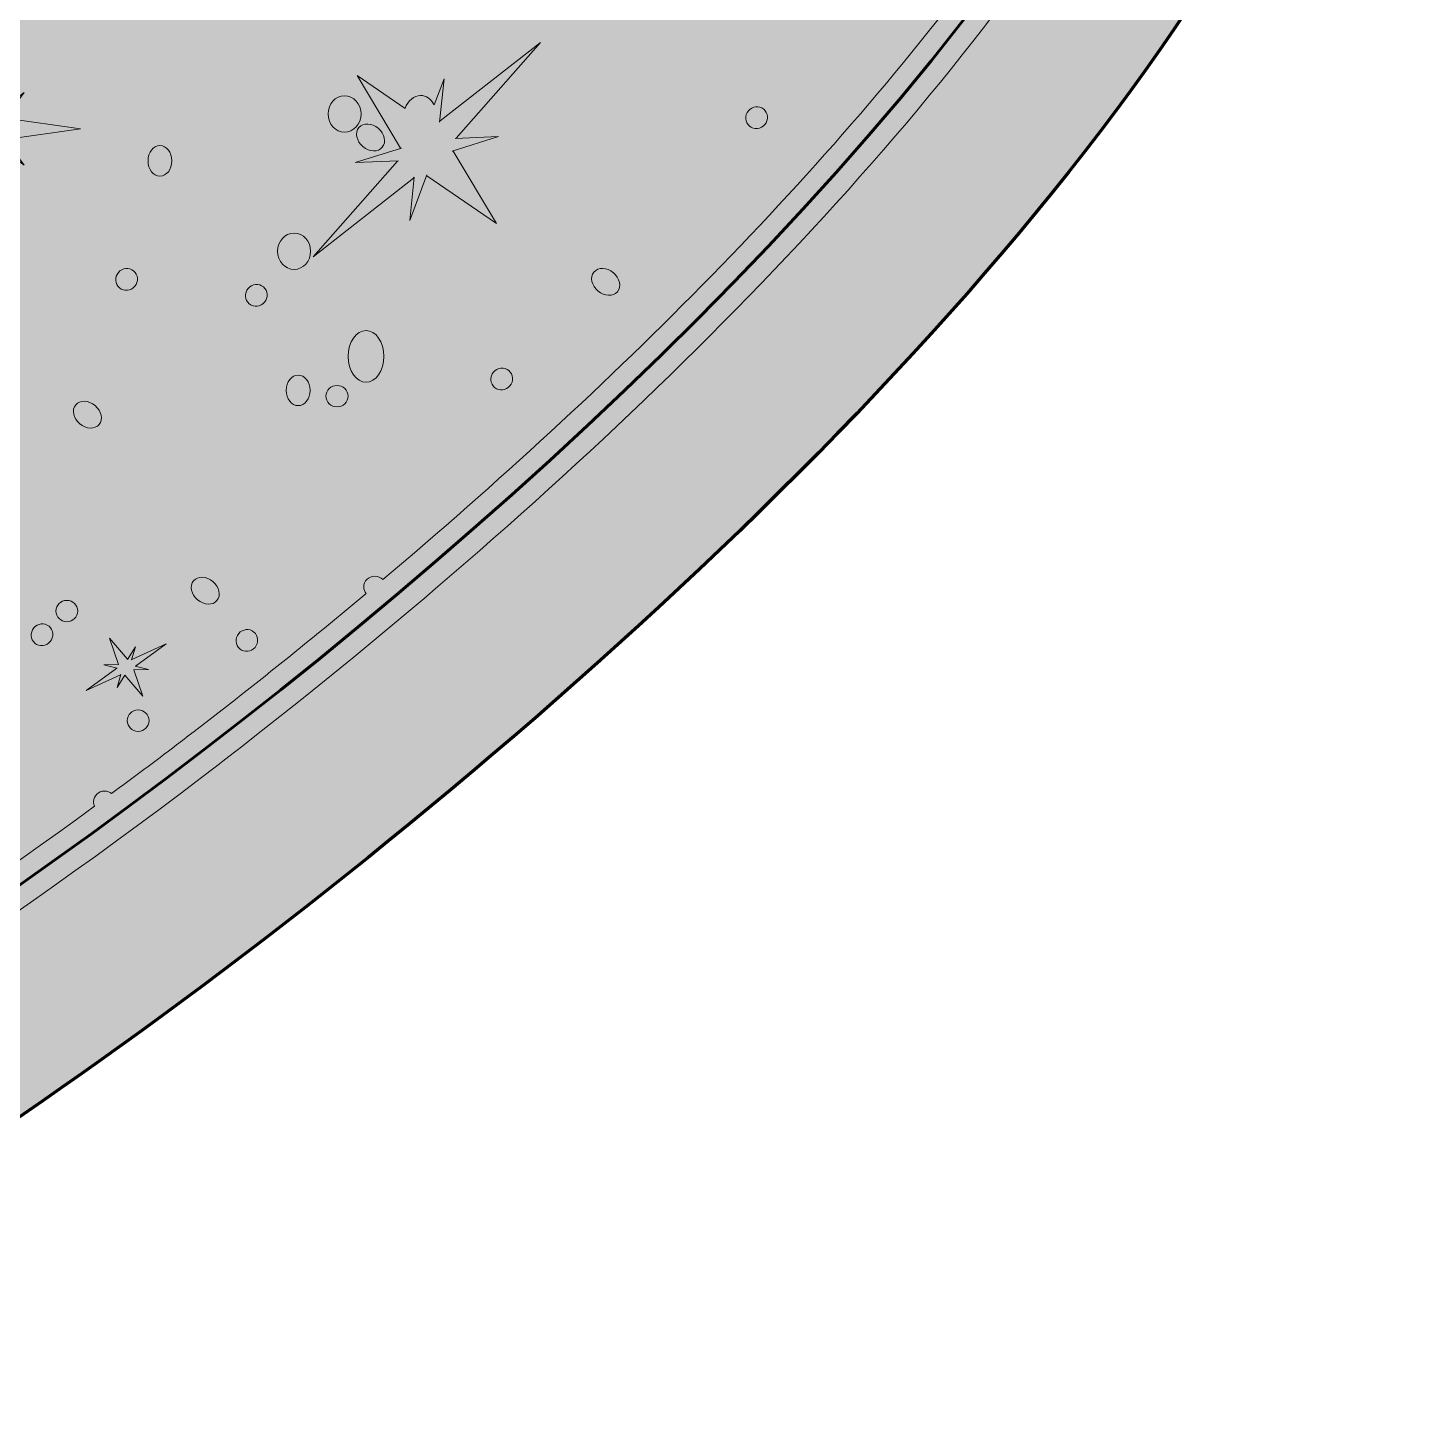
# Model space of a CAD drawing. Header units: millimetres. Extents: x 2.1 to 56, y 0.5 to 70.6.
# Drawn here: x 36.51 to 56.03, y 0.5 to 19.95 of the extents above; entities that cross this region are included whole.
import ezdxf

# ---------------------------------------------------------------- set-up
doc = ezdxf.new("R2010")
doc.units = ezdxf.units.MM

msp = doc.modelspace()

# ---------------------------------------------------------------- hatches: boundary and pattern name
at = {"true_color": 0x000000, "transparency": 33554687}
h = msp.add_hatch(color=18, dxfattribs=at)
edge = h.paths.add_edge_path(flags=0)
edge.add_spline(control_points=[(2.18, 58.849), (2.121, 62.163), (15.096, 70.58), (29.023, 70.516), (41.935, 70.457), (56.015, 62.173), (56, 58.849), (55.929, 43.515), (56.034, 43.399), (55.624, 27.611), (55.341, 16.727), (31.99, 0.499), (29.023, 0.889), (25.602, 1.338), (2.776, 14.306), (2.557, 29.116), (2.372, 41.574), (2.358, 48.941), (2.18, 58.849)], knot_values=[0, 0, 0, 0, 1, 1, 1, 2, 2, 2, 3, 3, 3, 4, 4, 4, 5, 5, 5, 6, 6, 6, 6], degree=3, periodic=1)
at = {"true_color": 0xffffff, "transparency": 33554687}
h = msp.add_hatch(color=7, dxfattribs=at)
edge = h.paths.add_edge_path(flags=0)
edge.add_spline(control_points=[(35.521, 18.087), (35.553, 18.023), (35.551, 17.953), (35.511, 17.905), (35.451, 17.835), (35.33, 17.839), (35.239, 17.916), (35.148, 17.992), (35.123, 18.111), (35.183, 18.182), (35.242, 18.252), (35.364, 18.248), (35.454, 18.172), (35.475, 18.154), (35.493, 18.134), (35.507, 18.113), (35.507, 18.113), (35.716, 18.392), (35.716, 18.392), (35.716, 18.392), (35.708, 18.387), (35.708, 18.387), (35.708, 18.387), (34.651, 18.537), (34.651, 18.537), (34.651, 18.537), (35.708, 18.687), (35.708, 18.687), (35.708, 18.687), (35.716, 18.681), (35.716, 18.681), (35.716, 18.681), (35.443, 19.045), (35.443, 19.045), (35.443, 19.045), (35.807, 18.772), (35.807, 18.772), (35.807, 18.772), (35.801, 18.781), (35.801, 18.781), (35.801, 18.781), (35.951, 19.837), (35.951, 19.837), (35.951, 19.837), (36.101, 18.781), (36.101, 18.781), (36.101, 18.781), (36.096, 18.772), (36.096, 18.772), (36.096, 18.772), (36.46, 19.045), (36.46, 19.045), (36.46, 19.045), (36.186, 18.681), (36.186, 18.681), (36.186, 18.681), (36.195, 18.687), (36.195, 18.687), (36.195, 18.687), (37.251, 18.537), (37.251, 18.537), (37.251, 18.537), (36.195, 18.387), (36.195, 18.387), (36.195, 18.387), (36.186, 18.392), (36.186, 18.392), (36.186, 18.392), (36.46, 18.029), (36.46, 18.029), (36.46, 18.029), (36.096, 18.302), (36.096, 18.302), (36.096, 18.302), (36.101, 18.293), (36.101, 18.293), (36.101, 18.293), (35.951, 17.237), (35.951, 17.237), (35.951, 17.237), (35.801, 18.293), (35.801, 18.293), (35.801, 18.293), (35.807, 18.302), (35.807, 18.302), (35.807, 18.302), (35.521, 18.087), (35.521, 18.087)], knot_values=[0, 0, 0, 0, 1, 1, 1, 2, 2, 2, 3, 3, 3, 4, 4, 4, 5, 5, 5, 6, 6, 6, 7, 7, 7, 8, 8, 8, 9, 9, 9, 10, 10, 10, 11, 11, 11, 12, 12, 12, 13, 13, 13, 14, 14, 14, 15, 15, 15, 16, 16, 16, 17, 17, 17, 18, 18, 18, 19, 19, 19, 20, 20, 20, 21, 21, 21, 22, 22, 22, 23, 23, 23, 24, 24, 24, 25, 25, 25, 26, 26, 26, 27, 27, 27, 28, 28, 28, 29, 29, 29, 29], degree=3, periodic=1)
h = msp.add_hatch(color=7, dxfattribs=at)
edge = h.paths.add_edge_path(flags=0)
edge.add_spline(control_points=[(42.21, 18.875), (42.21, 18.875), (42.347, 19.238), (42.347, 19.238), (42.347, 19.238), (42.285, 18.632), (42.285, 18.632), (42.285, 18.632), (42.292, 18.647), (42.292, 18.647), (42.292, 18.647), (43.7, 19.748), (43.7, 19.748), (43.7, 19.748), (42.518, 18.407), (42.518, 18.407), (42.518, 18.407), (42.503, 18.401), (42.503, 18.401), (42.503, 18.401), (43.111, 18.427), (43.111, 18.427), (43.111, 18.427), (42.46, 18.225), (42.46, 18.225), (42.46, 18.225), (42.473, 18.224), (42.473, 18.224), (42.473, 18.224), (43.084, 17.208), (43.084, 17.208), (43.084, 17.208), (42.105, 17.877), (42.105, 17.877), (42.105, 17.877), (42.105, 17.89), (42.105, 17.89), (42.105, 17.89), (41.865, 17.252), (41.865, 17.252), (41.865, 17.252), (41.926, 17.858), (41.926, 17.858), (41.926, 17.858), (41.92, 17.844), (41.92, 17.844), (41.92, 17.844), (40.512, 16.742), (40.512, 16.742), (40.512, 16.742), (41.694, 18.083), (41.694, 18.083), (41.694, 18.083), (41.709, 18.089), (41.709, 18.089), (41.709, 18.089), (41.1, 18.063), (41.1, 18.063), (41.1, 18.063), (41.752, 18.265), (41.752, 18.265), (41.752, 18.265), (41.738, 18.266), (41.738, 18.266), (41.738, 18.266), (41.128, 19.283), (41.128, 19.283), (41.128, 19.283), (41.8, 18.823), (41.8, 18.823), (41.843, 18.932), (41.924, 19.005), (42.017, 19.005), (42.095, 19.005), (42.164, 18.955), (42.21, 18.875)], knot_values=[0, 0, 0, 0, 1, 1, 1, 2, 2, 2, 3, 3, 3, 4, 4, 4, 5, 5, 5, 6, 6, 6, 7, 7, 7, 8, 8, 8, 9, 9, 9, 10, 10, 10, 11, 11, 11, 12, 12, 12, 13, 13, 13, 14, 14, 14, 15, 15, 15, 16, 16, 16, 17, 17, 17, 18, 18, 18, 19, 19, 19, 20, 20, 20, 21, 21, 21, 22, 22, 22, 23, 23, 23, 24, 24, 24, 25, 25, 25, 25], degree=3, periodic=1)
h = msp.add_hatch(color=7, dxfattribs=at)
edge = h.paths.add_edge_path(flags=0)
edge.add_spline(control_points=[(40.951, 18.999), (41.079, 18.999), (41.183, 18.885), (41.183, 18.745), (41.183, 18.605), (41.079, 18.491), (40.951, 18.491), (40.824, 18.491), (40.72, 18.605), (40.72, 18.745), (40.72, 18.885), (40.824, 18.999), (40.951, 18.999)], knot_values=[0, 0, 0, 0, 1, 1, 1, 2, 2, 2, 3, 3, 3, 4, 4, 4, 4], degree=3, periodic=1)
h = msp.add_hatch(color=7, dxfattribs=at)
edge = h.paths.add_edge_path(flags=0)
edge.add_spline(control_points=[(46.615, 18.79), (46.669, 18.856), (46.765, 18.865), (46.829, 18.812), (46.892, 18.759), (46.899, 18.663), (46.844, 18.597), (46.789, 18.532), (46.693, 18.522), (46.63, 18.576), (46.567, 18.629), (46.56, 18.725), (46.615, 18.79)], knot_values=[0, 0, 0, 0, 1, 1, 1, 2, 2, 2, 3, 3, 3, 4, 4, 4, 4], degree=3, periodic=1)
h = msp.add_hatch(color=7, dxfattribs=at)
edge = h.paths.add_edge_path(flags=0)
edge.add_spline(control_points=[(41.153, 18.554), (41.212, 18.625), (41.334, 18.62), (41.425, 18.544), (41.515, 18.468), (41.54, 18.348), (41.481, 18.278), (41.422, 18.207), (41.3, 18.212), (41.209, 18.288), (41.119, 18.364), (41.093, 18.483), (41.153, 18.554)], knot_values=[0, 0, 0, 0, 1, 1, 1, 2, 2, 2, 3, 3, 3, 4, 4, 4, 4], degree=3, periodic=1)
h = msp.add_hatch(color=7, dxfattribs=at)
edge = h.paths.add_edge_path(flags=0)
edge.add_spline(control_points=[(38.363, 18.302), (38.455, 18.302), (38.53, 18.206), (38.53, 18.087), (38.53, 17.969), (38.455, 17.873), (38.363, 17.873), (38.271, 17.873), (38.196, 17.969), (38.196, 18.087), (38.196, 18.206), (38.271, 18.302), (38.363, 18.302)], knot_values=[0, 0, 0, 0, 1, 1, 1, 2, 2, 2, 3, 3, 3, 4, 4, 4, 4], degree=3, periodic=1)
h = msp.add_hatch(color=7, dxfattribs=at)
edge = h.paths.add_edge_path(flags=0)
edge.add_spline(control_points=[(40.244, 17.074), (40.372, 17.074), (40.476, 16.96), (40.476, 16.82), (40.476, 16.68), (40.372, 16.566), (40.244, 16.566), (40.116, 16.566), (40.012, 16.68), (40.012, 16.82), (40.012, 16.96), (40.116, 17.074), (40.244, 17.074)], knot_values=[0, 0, 0, 0, 1, 1, 1, 2, 2, 2, 3, 3, 3, 4, 4, 4, 4], degree=3, periodic=1)
h = msp.add_hatch(color=7, dxfattribs=at)
edge = h.paths.add_edge_path(flags=0)
edge.add_spline(control_points=[(37.78, 16.522), (37.835, 16.588), (37.931, 16.597), (37.994, 16.544), (38.058, 16.491), (38.065, 16.394), (38.01, 16.329), (37.955, 16.264), (37.859, 16.254), (37.796, 16.308), (37.732, 16.361), (37.725, 16.457), (37.78, 16.522)], knot_values=[0, 0, 0, 0, 1, 1, 1, 2, 2, 2, 3, 3, 3, 4, 4, 4, 4], degree=3, periodic=1)
h = msp.add_hatch(color=7, dxfattribs=at)
edge = h.paths.add_edge_path(flags=0)
edge.add_spline(control_points=[(44.449, 16.529), (44.508, 16.6), (44.63, 16.595), (44.721, 16.519), (44.811, 16.443), (44.837, 16.324), (44.777, 16.253), (44.718, 16.182), (44.596, 16.187), (44.505, 16.263), (44.415, 16.339), (44.389, 16.458), (44.449, 16.529)], knot_values=[0, 0, 0, 0, 1, 1, 1, 2, 2, 2, 3, 3, 3, 4, 4, 4, 4], degree=3, periodic=1)
h = msp.add_hatch(color=7, dxfattribs=at)
edge = h.paths.add_edge_path(flags=0)
edge.add_spline(control_points=[(39.6, 16.298), (39.655, 16.363), (39.751, 16.373), (39.814, 16.32), (39.878, 16.267), (39.884, 16.17), (39.83, 16.105), (39.775, 16.04), (39.679, 16.03), (39.615, 16.083), (39.552, 16.137), (39.545, 16.233), (39.6, 16.298)], knot_values=[0, 0, 0, 0, 1, 1, 1, 2, 2, 2, 3, 3, 3, 4, 4, 4, 4], degree=3, periodic=1)
h = msp.add_hatch(color=7, dxfattribs=at)
edge = h.paths.add_edge_path(flags=0)
edge.add_spline(control_points=[(41.253, 15.709), (41.391, 15.709), (41.503, 15.547), (41.503, 15.346), (41.503, 15.146), (41.391, 14.983), (41.253, 14.983), (41.114, 14.983), (41.002, 15.146), (41.002, 15.346), (41.002, 15.547), (41.114, 15.709), (41.253, 15.709)], knot_values=[0, 0, 0, 0, 1, 1, 1, 2, 2, 2, 3, 3, 3, 4, 4, 4, 4], degree=3, periodic=1)
h = msp.add_hatch(color=7, dxfattribs=at)
edge = h.paths.add_edge_path(flags=0)
edge.add_spline(control_points=[(40.3, 15.084), (40.393, 15.084), (40.468, 14.988), (40.468, 14.869), (40.468, 14.751), (40.393, 14.655), (40.3, 14.655), (40.208, 14.655), (40.133, 14.751), (40.133, 14.869), (40.133, 14.988), (40.208, 15.084), (40.3, 15.084)], knot_values=[0, 0, 0, 0, 1, 1, 1, 2, 2, 2, 3, 3, 3, 4, 4, 4, 4], degree=3, periodic=1)
h = msp.add_hatch(color=7, dxfattribs=at)
edge = h.paths.add_edge_path(flags=0)
edge.add_spline(control_points=[(43.041, 15.125), (43.096, 15.19), (43.192, 15.2), (43.255, 15.146), (43.318, 15.093), (43.325, 14.997), (43.27, 14.932), (43.215, 14.867), (43.119, 14.857), (43.056, 14.91), (42.993, 14.963), (42.986, 15.06), (43.041, 15.125)], knot_values=[0, 0, 0, 0, 1, 1, 1, 2, 2, 2, 3, 3, 3, 4, 4, 4, 4], degree=3, periodic=1)
h = msp.add_hatch(color=7, dxfattribs=at)
edge = h.paths.add_edge_path(flags=0)
edge.add_spline(control_points=[(40.846, 14.938), (40.931, 14.938), (41, 14.871), (41, 14.788), (41, 14.706), (40.931, 14.638), (40.846, 14.638), (40.76, 14.638), (40.691, 14.706), (40.691, 14.788), (40.691, 14.871), (40.76, 14.938), (40.846, 14.938)], knot_values=[0, 0, 0, 0, 1, 1, 1, 2, 2, 2, 3, 3, 3, 4, 4, 4, 4], degree=3, periodic=1)
h = msp.add_hatch(color=7, dxfattribs=at)
edge = h.paths.add_edge_path(flags=0)
edge.add_spline(control_points=[(37.182, 14.667), (37.241, 14.738), (37.363, 14.733), (37.454, 14.657), (37.544, 14.581), (37.57, 14.462), (37.51, 14.391), (37.451, 14.32), (37.329, 14.325), (37.238, 14.401), (37.148, 14.477), (37.122, 14.597), (37.182, 14.667)], knot_values=[0, 0, 0, 0, 1, 1, 1, 2, 2, 2, 3, 3, 3, 4, 4, 4, 4], degree=3, periodic=1)
h = msp.add_hatch(color=7, dxfattribs=at)
edge = h.paths.add_edge_path(flags=0)
edge.add_spline(control_points=[(38.835, 12.198), (38.894, 12.269), (39.016, 12.264), (39.106, 12.188), (39.197, 12.112), (39.222, 11.992), (39.163, 11.922), (39.103, 11.851), (38.982, 11.856), (38.891, 11.932), (38.8, 12.008), (38.775, 12.127), (38.835, 12.198)], knot_values=[0, 0, 0, 0, 1, 1, 1, 2, 2, 2, 3, 3, 3, 4, 4, 4, 4], degree=3, periodic=1)
h = msp.add_hatch(color=7, dxfattribs=at)
edge = h.paths.add_edge_path(flags=0)
edge.add_spline(control_points=[(41.374, 12.263), (41.459, 12.263), (41.529, 12.196), (41.529, 12.113), (41.529, 12.031), (41.459, 11.963), (41.374, 11.963), (41.289, 11.963), (41.22, 12.031), (41.22, 12.113), (41.22, 12.196), (41.289, 12.263), (41.374, 12.263)], knot_values=[0, 0, 0, 0, 1, 1, 1, 2, 2, 2, 3, 3, 3, 4, 4, 4, 4], degree=3, periodic=1)
h = msp.add_hatch(color=7, dxfattribs=at)
edge = h.paths.add_edge_path(flags=0)
edge.add_spline(control_points=[(37.057, 11.925), (37.142, 11.925), (37.212, 11.858), (37.212, 11.775), (37.212, 11.692), (37.142, 11.625), (37.057, 11.625), (36.972, 11.625), (36.903, 11.692), (36.903, 11.775), (36.903, 11.858), (36.972, 11.925), (37.057, 11.925)], knot_values=[0, 0, 0, 0, 1, 1, 1, 2, 2, 2, 3, 3, 3, 4, 4, 4, 4], degree=3, periodic=1)
h = msp.add_hatch(color=7, dxfattribs=at)
edge = h.paths.add_edge_path(flags=0)
edge.add_spline(control_points=[(36.594, 11.539), (36.649, 11.604), (36.744, 11.614), (36.808, 11.561), (36.871, 11.507), (36.878, 11.411), (36.823, 11.346), (36.768, 11.281), (36.672, 11.271), (36.609, 11.324), (36.546, 11.378), (36.539, 11.474), (36.594, 11.539)], knot_values=[0, 0, 0, 0, 1, 1, 1, 2, 2, 2, 3, 3, 3, 4, 4, 4, 4], degree=3, periodic=1)
h = msp.add_hatch(color=7, dxfattribs=at)
edge = h.paths.add_edge_path(flags=0)
edge.add_spline(control_points=[(39.467, 11.459), (39.522, 11.525), (39.618, 11.534), (39.681, 11.481), (39.744, 11.428), (39.751, 11.331), (39.696, 11.266), (39.642, 11.201), (39.546, 11.191), (39.482, 11.245), (39.419, 11.298), (39.412, 11.394), (39.467, 11.459)], knot_values=[0, 0, 0, 0, 1, 1, 1, 2, 2, 2, 3, 3, 3, 4, 4, 4, 4], degree=3, periodic=1)
msp.add_hatch(color=7, dxfattribs=at).paths.add_polyline_path([(37.762, 10.974), (37.578, 11.019), (37.784, 11.025), (37.781, 11.026), (37.655, 11.393), (37.91, 11.101), (37.91, 11.097), (38.018, 11.274), (37.965, 11.092), (37.968, 11.096), (38.452, 11.313), (38.022, 11.002), (38.017, 11.002), (38.201, 10.957), (37.994, 10.951), (37.998, 10.949), (38.124, 10.582), (37.869, 10.874), (37.869, 10.878), (37.761, 10.702), (37.814, 10.884), (37.811, 10.88), (37.327, 10.662), (37.757, 10.973)], flags=0)
h = msp.add_hatch(color=7, dxfattribs=at)
edge = h.paths.add_edge_path(flags=0)
edge.add_spline(control_points=[(38.057, 10.388), (38.142, 10.388), (38.212, 10.321), (38.212, 10.238), (38.212, 10.156), (38.142, 10.088), (38.057, 10.088), (37.972, 10.088), (37.903, 10.156), (37.903, 10.238), (37.903, 10.321), (37.972, 10.388), (38.057, 10.388)], knot_values=[0, 0, 0, 0, 1, 1, 1, 2, 2, 2, 3, 3, 3, 4, 4, 4, 4], degree=3, periodic=1)
h = msp.add_hatch(color=7, dxfattribs=at)
edge = h.paths.add_edge_path(flags=0)
edge.add_spline(control_points=[(37.586, 9.25), (37.671, 9.25), (37.74, 9.183), (37.74, 9.1), (37.74, 9.017), (37.671, 8.95), (37.586, 8.95), (37.5, 8.95), (37.431, 9.017), (37.431, 9.1), (37.431, 9.183), (37.5, 9.25), (37.586, 9.25)], knot_values=[0, 0, 0, 0, 1, 1, 1, 2, 2, 2, 3, 3, 3, 4, 4, 4, 4], degree=3, periodic=1)

# ---------------------------------------------------------------- linework, layer by layer
at = {"color": 18, "linetype": 'Continuous', "lineweight": 9, "true_color": 0x000000}
msp.add_lwpolyline([(37.762, 10.974), (37.578, 11.019), (37.784, 11.025), (37.781, 11.026), (37.655, 11.393), (37.91, 11.101), (37.91, 11.097), (38.018, 11.274), (37.965, 11.092), (37.968, 11.096), (38.452, 11.313), (38.022, 11.002), (38.017, 11.002), (38.201, 10.957), (37.994, 10.951), (37.998, 10.949), (38.124, 10.582), (37.869, 10.874), (37.869, 10.878), (37.761, 10.702), (37.814, 10.884), (37.811, 10.88), (37.327, 10.662), (37.757, 10.973), (37.762, 10.974)], close=True, dxfattribs=at)
at = {"color": 7, "linetype": 'Continuous', "lineweight": 158, "true_color": 0xffffff}
msp.add_open_spline([(2.18, 58.849), (2.358, 48.941), (2.372, 41.574), (2.557, 29.116), (2.776, 14.306), (25.602, 1.338), (29.023, 0.889), (31.99, 0.499), (55.341, 16.727), (55.624, 27.611), (56.034, 43.399), (55.929, 43.515), (56, 58.849), (56.015, 62.173), (41.935, 70.457), (29.023, 70.516), (15.096, 70.58), (2.121, 62.163), (2.18, 58.849)], degree=3, knots=[0, 0, 0, 0, 1, 1, 1, 2, 2, 2, 3, 3, 3, 4, 4, 4, 5, 5, 5, 6, 6, 6, 6], dxfattribs=at)
at = {"color": 18, "linetype": 'Continuous', "lineweight": 9, "true_color": 0x000000}
for points, knots in [([(54.172, 51.633), (54.147, 42.936), (54.164, 40.895), (53.847, 28.675), (53.783, 26.218), (52.481, 23.466), (50.482, 20.715), (47.528, 16.65), (43.056, 12.573), (38.944, 9.44), (35.741, 6.998), (32.755, 5.129), (30.875, 4.276), (30.005, 3.881), (29.348, 3.708), (28.991, 3.755), (28.501, 3.819), (27.594, 4.146), (26.407, 4.713), (23.715, 6), (19.533, 8.526), (15.533, 11.868), (9.787, 16.671), (4.436, 23.161), (4.333, 30.067), (4.163, 41.555), (4.151, 48.349), (3.986, 57.485), (3.979, 57.897), (4.154, 58.391), (4.515, 58.931), (5.009, 59.672), (5.855, 60.522), (6.993, 61.401), (11.337, 64.754), (19.966, 68.578), (29.029, 68.537), (37.429, 68.499), (46.36, 64.715), (50.958, 61.389), (52.161, 60.518), (53.071, 59.676), (53.607, 58.939), (54, 58.399), (54.196, 57.904), (54.194, 57.489), (54.184, 55.311), (54.177, 53.467), (54.173, 51.851), (54.201, 51.78), (54.2, 51.702), (54.172, 51.633)], [0, 0, 0, 0, 1, 1, 1, 2, 2, 2, 3, 3, 3, 4, 4, 4, 5, 5, 5, 6, 6, 6, 7, 7, 7, 8, 8, 8, 9, 9, 9, 10, 10, 10, 11, 11, 11, 12, 12, 12, 13, 13, 13, 14, 14, 14, 15, 15, 15, 16, 16, 16, 17, 17, 17, 17]), ([(53.375, 32.803), (53.585, 41.525), (53.575, 44.031), (53.597, 51.666), (52.67, 52.775), (44.08, 62.555), (29.09, 62.551), (13.964, 62.547), (5.441, 52.2), (4.658, 51.208), (4.715, 46.84), (4.751, 42.647), (4.809, 37.645), (4.812, 37.645), (4.815, 37.646), (4.819, 37.646), (4.911, 37.646), (4.986, 37.549), (4.986, 37.431), (4.986, 37.313), (4.911, 37.217), (4.819, 37.217), (4.819, 37.217), (4.814, 37.217), (4.814, 37.217), (4.825, 36.294), (4.837, 35.344), (4.849, 34.36), (4.892, 34.472), (4.975, 34.548), (5.069, 34.548), (5.208, 34.548), (5.32, 34.385), (5.32, 34.185), (5.32, 33.985), (5.208, 33.822), (5.069, 33.822), (4.978, 33.822), (4.898, 33.893), (4.854, 33.998), (4.871, 32.749), (4.889, 31.446), (4.909, 30.075), (5.009, 23.323), (10.284, 17.005), (15.902, 12.31), (16.27, 12.003), (16.639, 11.702), (17.009, 11.409), (16.986, 11.464), (16.973, 11.528), (16.973, 11.597), (16.973, 11.797), (17.085, 11.96), (17.224, 11.96), (17.362, 11.96), (17.475, 11.797), (17.475, 11.597), (17.475, 11.4), (17.366, 11.24), (17.231, 11.234), (20.762, 8.462), (24.29, 6.363), (26.656, 5.232), (27.764, 4.702), (28.608, 4.385), (29.066, 4.325), (29.365, 4.286), (29.906, 4.468), (30.637, 4.8), (32.265, 5.538), (34.73, 7.051), (37.445, 9.038), (37.436, 9.057), (37.431, 9.078), (37.431, 9.1), (37.431, 9.183), (37.5, 9.25), (37.586, 9.25), (37.624, 9.25), (37.658, 9.237), (37.685, 9.215), (37.986, 9.437), (38.29, 9.664), (38.596, 9.897), (39.471, 10.565), (40.364, 11.275), (41.254, 12.019), (41.233, 12.045), (41.22, 12.078), (41.22, 12.113), (41.22, 12.196), (41.289, 12.263), (41.374, 12.263), (41.419, 12.263), (41.459, 12.245), (41.487, 12.215), (44.655, 14.885), (47.777, 17.972), (50.016, 21.054), (51.936, 23.696), (53.21, 26.33), (53.271, 28.69), (53.31, 30.199), (53.345, 31.552), (53.374, 32.782), (53.374, 32.782), (52.448, 32.427), (52.448, 32.427), (52.448, 32.427), (52.439, 32.43), (52.439, 32.43), (52.439, 32.43), (52.786, 32.137), (52.786, 32.137), (52.786, 32.137), (52.371, 32.322), (52.371, 32.322), (52.371, 32.322), (52.378, 32.315), (52.378, 32.315), (52.378, 32.315), (52.468, 31.252), (52.468, 31.252), (52.468, 31.252), (52.085, 32.248), (52.085, 32.248), (52.085, 32.248), (52.089, 32.257), (52.089, 32.257), (52.089, 32.257), (51.795, 31.91), (51.795, 31.91), (51.795, 31.91), (51.98, 32.325), (51.98, 32.325), (51.98, 32.325), (51.973, 32.318), (51.973, 32.318), (51.973, 32.318), (50.91, 32.228), (50.91, 32.228), (50.91, 32.228), (51.906, 32.61), (51.906, 32.61), (51.906, 32.61), (51.916, 32.607), (51.916, 32.607), (51.916, 32.607), (51.568, 32.901), (51.568, 32.901), (51.568, 32.901), (51.984, 32.716), (51.984, 32.716), (51.984, 32.716), (51.977, 32.723), (51.977, 32.723), (51.977, 32.723), (51.887, 33.786), (51.887, 33.786), (51.887, 33.786), (52.269, 32.79), (52.269, 32.79), (52.269, 32.79), (52.266, 32.78), (52.266, 32.78), (52.266, 32.78), (52.559, 33.128), (52.559, 33.128), (52.559, 33.128), (52.374, 32.712), (52.374, 32.712), (52.374, 32.712), (52.381, 32.719), (52.381, 32.719), (52.381, 32.719), (53.375, 32.803), (53.375, 32.803)], [0, 0, 0, 0, 1, 1, 1, 2, 2, 2, 3, 3, 3, 4, 4, 4, 5, 5, 5, 6, 6, 6, 7, 7, 7, 8, 8, 8, 9, 9, 9, 10, 10, 10, 11, 11, 11, 12, 12, 12, 13, 13, 13, 14, 14, 14, 15, 15, 15, 16, 16, 16, 17, 17, 17, 18, 18, 18, 19, 19, 19, 20, 20, 20, 21, 21, 21, 22, 22, 22, 23, 23, 23, 24, 24, 24, 25, 25, 25, 26, 26, 26, 27, 27, 27, 28, 28, 28, 29, 29, 29, 30, 30, 30, 31, 31, 31, 32, 32, 32, 33, 33, 33, 34, 34, 34, 35, 35, 35, 36, 36, 36, 37, 37, 37, 38, 38, 38, 39, 39, 39, 40, 40, 40, 41, 41, 41, 42, 42, 42, 43, 43, 43, 44, 44, 44, 45, 45, 45, 46, 46, 46, 47, 47, 47, 48, 48, 48, 49, 49, 49, 50, 50, 50, 51, 51, 51, 52, 52, 52, 53, 53, 53, 54, 54, 54, 55, 55, 55, 56, 56, 56, 57, 57, 57, 58, 58, 58, 59, 59, 59, 59]), ([(35.521, 18.087), (35.553, 18.023), (35.551, 17.953), (35.511, 17.905), (35.451, 17.835), (35.33, 17.839), (35.239, 17.916), (35.148, 17.992), (35.123, 18.111), (35.183, 18.182), (35.242, 18.252), (35.364, 18.248), (35.454, 18.172), (35.475, 18.154), (35.493, 18.134), (35.507, 18.113), (35.507, 18.113), (35.716, 18.392), (35.716, 18.392), (35.716, 18.392), (35.708, 18.387), (35.708, 18.387), (35.708, 18.387), (34.651, 18.537), (34.651, 18.537), (34.651, 18.537), (35.708, 18.687), (35.708, 18.687), (35.708, 18.687), (35.716, 18.681), (35.716, 18.681), (35.716, 18.681), (35.443, 19.045), (35.443, 19.045), (35.443, 19.045), (35.807, 18.772), (35.807, 18.772), (35.807, 18.772), (35.801, 18.781), (35.801, 18.781), (35.801, 18.781), (35.951, 19.837), (35.951, 19.837), (35.951, 19.837), (36.101, 18.781), (36.101, 18.781), (36.101, 18.781), (36.096, 18.772), (36.096, 18.772), (36.096, 18.772), (36.46, 19.045), (36.46, 19.045), (36.46, 19.045), (36.186, 18.681), (36.186, 18.681), (36.186, 18.681), (36.195, 18.687), (36.195, 18.687), (36.195, 18.687), (37.251, 18.537), (37.251, 18.537), (37.251, 18.537), (36.195, 18.387), (36.195, 18.387), (36.195, 18.387), (36.186, 18.392), (36.186, 18.392), (36.186, 18.392), (36.46, 18.029), (36.46, 18.029), (36.46, 18.029), (36.096, 18.302), (36.096, 18.302), (36.096, 18.302), (36.101, 18.293), (36.101, 18.293), (36.101, 18.293), (35.951, 17.237), (35.951, 17.237), (35.951, 17.237), (35.801, 18.293), (35.801, 18.293), (35.801, 18.293), (35.807, 18.302), (35.807, 18.302), (35.807, 18.302), (35.521, 18.087), (35.521, 18.087)], [0, 0, 0, 0, 1, 1, 1, 2, 2, 2, 3, 3, 3, 4, 4, 4, 5, 5, 5, 6, 6, 6, 7, 7, 7, 8, 8, 8, 9, 9, 9, 10, 10, 10, 11, 11, 11, 12, 12, 12, 13, 13, 13, 14, 14, 14, 15, 15, 15, 16, 16, 16, 17, 17, 17, 18, 18, 18, 19, 19, 19, 20, 20, 20, 21, 21, 21, 22, 22, 22, 23, 23, 23, 24, 24, 24, 25, 25, 25, 26, 26, 26, 27, 27, 27, 28, 28, 28, 29, 29, 29, 29]), ([(42.21, 18.875), (42.21, 18.875), (42.347, 19.238), (42.347, 19.238), (42.347, 19.238), (42.285, 18.632), (42.285, 18.632), (42.285, 18.632), (42.292, 18.647), (42.292, 18.647), (42.292, 18.647), (43.7, 19.748), (43.7, 19.748), (43.7, 19.748), (42.518, 18.407), (42.518, 18.407), (42.518, 18.407), (42.503, 18.401), (42.503, 18.401), (42.503, 18.401), (43.111, 18.427), (43.111, 18.427), (43.111, 18.427), (42.46, 18.225), (42.46, 18.225), (42.46, 18.225), (42.473, 18.224), (42.473, 18.224), (42.473, 18.224), (43.084, 17.208), (43.084, 17.208), (43.084, 17.208), (42.105, 17.877), (42.105, 17.877), (42.105, 17.877), (42.105, 17.89), (42.105, 17.89), (42.105, 17.89), (41.865, 17.252), (41.865, 17.252), (41.865, 17.252), (41.926, 17.858), (41.926, 17.858), (41.926, 17.858), (41.92, 17.844), (41.92, 17.844), (41.92, 17.844), (40.512, 16.742), (40.512, 16.742), (40.512, 16.742), (41.694, 18.083), (41.694, 18.083), (41.694, 18.083), (41.709, 18.089), (41.709, 18.089), (41.709, 18.089), (41.1, 18.063), (41.1, 18.063), (41.1, 18.063), (41.752, 18.265), (41.752, 18.265), (41.752, 18.265), (41.738, 18.266), (41.738, 18.266), (41.738, 18.266), (41.128, 19.283), (41.128, 19.283), (41.128, 19.283), (41.8, 18.823), (41.8, 18.823), (41.843, 18.932), (41.924, 19.005), (42.017, 19.005), (42.095, 19.005), (42.164, 18.955), (42.21, 18.875)], [0, 0, 0, 0, 1, 1, 1, 2, 2, 2, 3, 3, 3, 4, 4, 4, 5, 5, 5, 6, 6, 6, 7, 7, 7, 8, 8, 8, 9, 9, 9, 10, 10, 10, 11, 11, 11, 12, 12, 12, 13, 13, 13, 14, 14, 14, 15, 15, 15, 16, 16, 16, 17, 17, 17, 18, 18, 18, 19, 19, 19, 20, 20, 20, 21, 21, 21, 22, 22, 22, 23, 23, 23, 24, 24, 24, 25, 25, 25, 25]), ([(40.951, 18.999), (41.079, 18.999), (41.183, 18.885), (41.183, 18.745), (41.183, 18.605), (41.079, 18.491), (40.951, 18.491), (40.824, 18.491), (40.72, 18.605), (40.72, 18.745), (40.72, 18.885), (40.824, 18.999), (40.951, 18.999)], [0, 0, 0, 0, 1, 1, 1, 2, 2, 2, 3, 3, 3, 4, 4, 4, 4]), ([(46.615, 18.79), (46.669, 18.856), (46.765, 18.865), (46.829, 18.812), (46.892, 18.759), (46.899, 18.663), (46.844, 18.597), (46.789, 18.532), (46.693, 18.522), (46.63, 18.576), (46.567, 18.629), (46.56, 18.725), (46.615, 18.79)], [0, 0, 0, 0, 1, 1, 1, 2, 2, 2, 3, 3, 3, 4, 4, 4, 4]), ([(41.153, 18.554), (41.212, 18.625), (41.334, 18.62), (41.425, 18.544), (41.515, 18.468), (41.54, 18.348), (41.481, 18.278), (41.422, 18.207), (41.3, 18.212), (41.209, 18.288), (41.119, 18.364), (41.093, 18.483), (41.153, 18.554)], [0, 0, 0, 0, 1, 1, 1, 2, 2, 2, 3, 3, 3, 4, 4, 4, 4]), ([(38.363, 18.302), (38.455, 18.302), (38.53, 18.206), (38.53, 18.087), (38.53, 17.969), (38.455, 17.873), (38.363, 17.873), (38.271, 17.873), (38.196, 17.969), (38.196, 18.087), (38.196, 18.206), (38.271, 18.302), (38.363, 18.302)], [0, 0, 0, 0, 1, 1, 1, 2, 2, 2, 3, 3, 3, 4, 4, 4, 4]), ([(40.244, 17.074), (40.372, 17.074), (40.476, 16.96), (40.476, 16.82), (40.476, 16.68), (40.372, 16.566), (40.244, 16.566), (40.116, 16.566), (40.012, 16.68), (40.012, 16.82), (40.012, 16.96), (40.116, 17.074), (40.244, 17.074)], [0, 0, 0, 0, 1, 1, 1, 2, 2, 2, 3, 3, 3, 4, 4, 4, 4]), ([(37.78, 16.522), (37.835, 16.588), (37.931, 16.597), (37.994, 16.544), (38.058, 16.491), (38.065, 16.394), (38.01, 16.329), (37.955, 16.264), (37.859, 16.254), (37.796, 16.308), (37.732, 16.361), (37.725, 16.457), (37.78, 16.522)], [0, 0, 0, 0, 1, 1, 1, 2, 2, 2, 3, 3, 3, 4, 4, 4, 4]), ([(44.449, 16.529), (44.508, 16.6), (44.63, 16.595), (44.721, 16.519), (44.811, 16.443), (44.837, 16.324), (44.777, 16.253), (44.718, 16.182), (44.596, 16.187), (44.505, 16.263), (44.415, 16.339), (44.389, 16.458), (44.449, 16.529)], [0, 0, 0, 0, 1, 1, 1, 2, 2, 2, 3, 3, 3, 4, 4, 4, 4]), ([(39.6, 16.298), (39.655, 16.363), (39.751, 16.373), (39.814, 16.32), (39.878, 16.267), (39.884, 16.17), (39.83, 16.105), (39.775, 16.04), (39.679, 16.03), (39.615, 16.083), (39.552, 16.137), (39.545, 16.233), (39.6, 16.298)], [0, 0, 0, 0, 1, 1, 1, 2, 2, 2, 3, 3, 3, 4, 4, 4, 4]), ([(41.253, 15.709), (41.391, 15.709), (41.503, 15.547), (41.503, 15.346), (41.503, 15.146), (41.391, 14.983), (41.253, 14.983), (41.114, 14.983), (41.002, 15.146), (41.002, 15.346), (41.002, 15.547), (41.114, 15.709), (41.253, 15.709)], [0, 0, 0, 0, 1, 1, 1, 2, 2, 2, 3, 3, 3, 4, 4, 4, 4]), ([(40.3, 15.084), (40.393, 15.084), (40.468, 14.988), (40.468, 14.869), (40.468, 14.751), (40.393, 14.655), (40.3, 14.655), (40.208, 14.655), (40.133, 14.751), (40.133, 14.869), (40.133, 14.988), (40.208, 15.084), (40.3, 15.084)], [0, 0, 0, 0, 1, 1, 1, 2, 2, 2, 3, 3, 3, 4, 4, 4, 4]), ([(43.041, 15.125), (43.096, 15.19), (43.192, 15.2), (43.255, 15.146), (43.318, 15.093), (43.325, 14.997), (43.27, 14.932), (43.215, 14.867), (43.119, 14.857), (43.056, 14.91), (42.993, 14.963), (42.986, 15.06), (43.041, 15.125)], [0, 0, 0, 0, 1, 1, 1, 2, 2, 2, 3, 3, 3, 4, 4, 4, 4]), ([(40.846, 14.938), (40.931, 14.938), (41, 14.871), (41, 14.788), (41, 14.706), (40.931, 14.638), (40.846, 14.638), (40.76, 14.638), (40.691, 14.706), (40.691, 14.788), (40.691, 14.871), (40.76, 14.938), (40.846, 14.938)], [0, 0, 0, 0, 1, 1, 1, 2, 2, 2, 3, 3, 3, 4, 4, 4, 4]), ([(37.182, 14.667), (37.241, 14.738), (37.363, 14.733), (37.454, 14.657), (37.544, 14.581), (37.57, 14.462), (37.51, 14.391), (37.451, 14.32), (37.329, 14.325), (37.238, 14.401), (37.148, 14.477), (37.122, 14.597), (37.182, 14.667)], [0, 0, 0, 0, 1, 1, 1, 2, 2, 2, 3, 3, 3, 4, 4, 4, 4]), ([(38.835, 12.198), (38.894, 12.269), (39.016, 12.264), (39.106, 12.188), (39.197, 12.112), (39.222, 11.992), (39.163, 11.922), (39.103, 11.851), (38.982, 11.856), (38.891, 11.932), (38.8, 12.008), (38.775, 12.127), (38.835, 12.198)], [0, 0, 0, 0, 1, 1, 1, 2, 2, 2, 3, 3, 3, 4, 4, 4, 4]), ([(37.057, 11.925), (37.142, 11.925), (37.212, 11.858), (37.212, 11.775), (37.212, 11.692), (37.142, 11.625), (37.057, 11.625), (36.972, 11.625), (36.903, 11.692), (36.903, 11.775), (36.903, 11.858), (36.972, 11.925), (37.057, 11.925)], [0, 0, 0, 0, 1, 1, 1, 2, 2, 2, 3, 3, 3, 4, 4, 4, 4]), ([(36.594, 11.539), (36.649, 11.604), (36.744, 11.614), (36.808, 11.561), (36.871, 11.507), (36.878, 11.411), (36.823, 11.346), (36.768, 11.281), (36.672, 11.271), (36.609, 11.324), (36.546, 11.378), (36.539, 11.474), (36.594, 11.539)], [0, 0, 0, 0, 1, 1, 1, 2, 2, 2, 3, 3, 3, 4, 4, 4, 4]), ([(39.467, 11.459), (39.522, 11.525), (39.618, 11.534), (39.681, 11.481), (39.744, 11.428), (39.751, 11.331), (39.696, 11.266), (39.642, 11.201), (39.546, 11.191), (39.482, 11.245), (39.419, 11.298), (39.412, 11.394), (39.467, 11.459)], [0, 0, 0, 0, 1, 1, 1, 2, 2, 2, 3, 3, 3, 4, 4, 4, 4]), ([(38.057, 10.388), (38.142, 10.388), (38.212, 10.321), (38.212, 10.238), (38.212, 10.156), (38.142, 10.088), (38.057, 10.088), (37.972, 10.088), (37.903, 10.156), (37.903, 10.238), (37.903, 10.321), (37.972, 10.388), (38.057, 10.388)], [0, 0, 0, 0, 1, 1, 1, 2, 2, 2, 3, 3, 3, 4, 4, 4, 4])]:
    msp.add_open_spline(points, degree=3, knots=knots, dxfattribs=at)
at = {"color": 7, "linetype": 'Continuous', "lineweight": 60, "true_color": 0xffffff}
msp.add_open_spline([(4.274, 57.49), (4.438, 48.353), (4.451, 41.56), (4.621, 30.071), (4.824, 16.413), (25.874, 4.454), (29.028, 4.04), (31.765, 3.681), (53.298, 18.646), (53.559, 28.683), (53.937, 43.242), (53.84, 43.349), (53.906, 57.49), (53.92, 60.556), (40.936, 68.195), (29.028, 68.249), (16.185, 68.308), (4.219, 60.546), (4.274, 57.49)], degree=3, knots=[0, 0, 0, 0, 1, 1, 1, 2, 2, 2, 3, 3, 3, 4, 4, 4, 5, 5, 5, 6, 6, 6, 6], dxfattribs=at)

doc.saveas('drawing.dxf')
